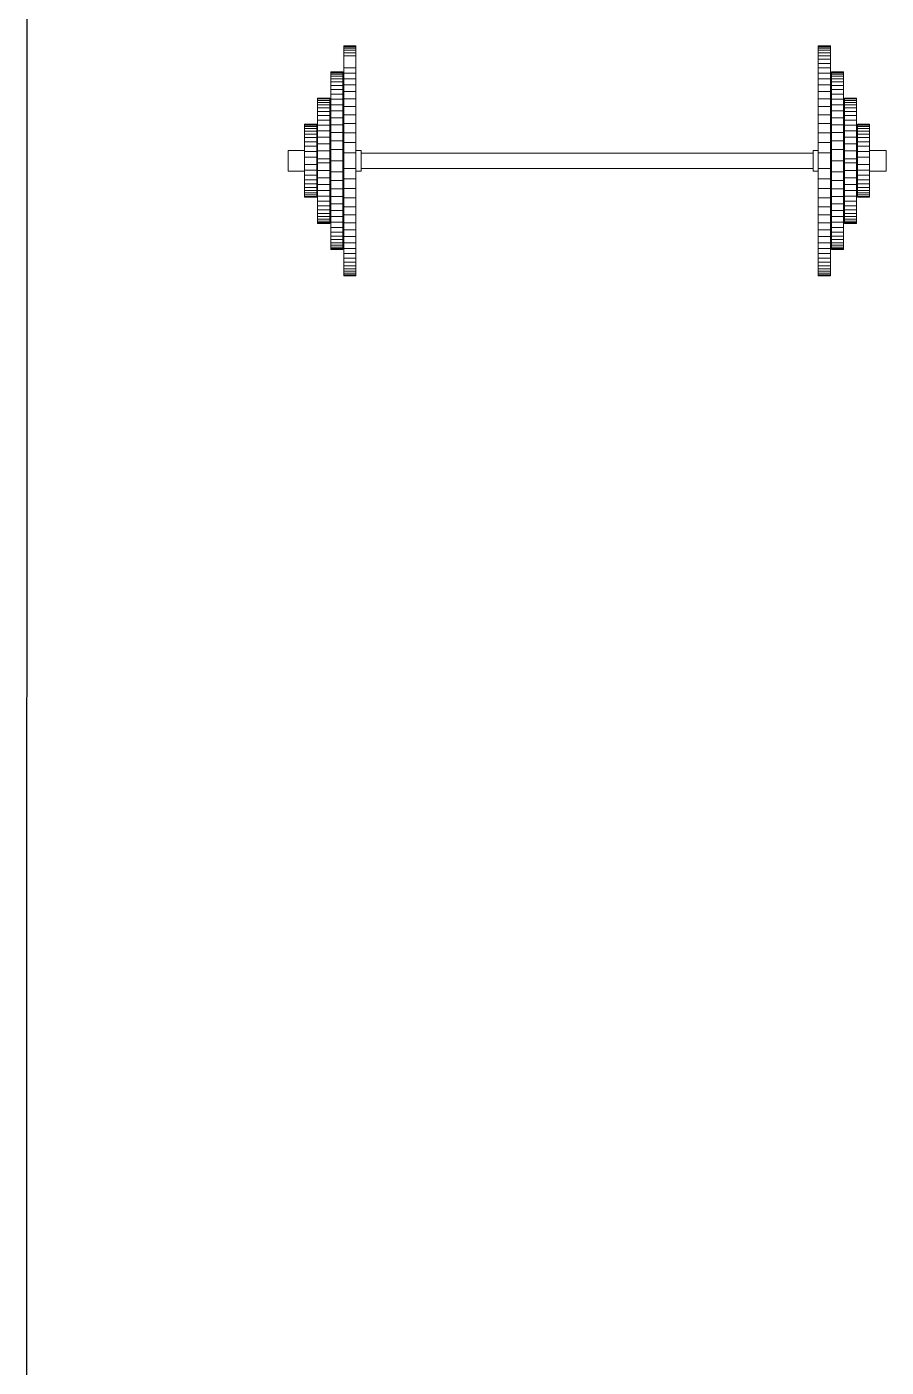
# Model space of a CAD drawing. Header units: metres. Extents: x -525 to 413, y -37 to 272.
# Drawn here: x 38.536 to 40.182, y 45.53 to 48.096 of the extents above; entities that cross this region are included whole.
import ezdxf

# ---------------------------------------------------------------- set-up
doc = ezdxf.new("R2010")
doc.units = ezdxf.units.M
doc.header["$MEASUREMENT"] = 0
doc.layers.get('0').update_dxf_attribs({"color": 254})
doc.layers.add('muebles', color=254, linetype='Continuous', lineweight=5)

msp = doc.modelspace()

# ---------------------------------------------------------------- linework, layer by layer
at = {"ltscale": 0.02}
msp.add_line((38.5361, 43.9744), (38.5378, 59.4714), dxfattribs=at)
at = {"layer": 'muebles', "color": 9}
for p, q in [((39.143, 48.0098), (39.143, 48.0598)), ((39.143, 48.0598), (39.1663, 48.0598)), ((39.143, 48.0098), (39.143, 48.0598)), ((39.143, 48.0598), (39.1663, 48.0598)), ((39.1663, 47.9598), (39.1663, 48.0598)), ((39.1663, 47.9598), (39.1663, 48.0598)), ((40.0751, 48.0598), (40.0518, 48.0598)), ((40.0518, 47.9598), (40.0518, 48.0598)), ((40.0751, 48.0098), (40.0751, 48.0598)), ((39.143, 48.0581), (39.1663, 48.0581)), ((39.143, 48.0581), (39.1663, 48.0581)), ((39.143, 48.0553), (39.1663, 48.0553)), ((39.143, 48.0553), (39.1663, 48.0553)), ((39.143, 48.0515), (39.1663, 48.0515)), ((39.143, 48.0515), (39.1663, 48.0515)), ((39.143, 48.0467), (39.1663, 48.0467)), ((39.143, 48.0467), (39.1663, 48.0467)), ((39.143, 48.0409), (39.1663, 48.0409)), ((39.143, 48.0409), (39.1663, 48.0409)), ((40.0751, 48.0581), (40.0518, 48.0581)), ((40.0751, 48.0553), (40.0518, 48.0553)), ((40.0751, 48.0515), (40.0518, 48.0515)), ((40.0751, 48.0467), (40.0518, 48.0467)), ((40.0751, 48.0409), (40.0518, 48.0409)), ((40.0751, 48.0341), (40.0518, 48.0341)), ((39.118, 47.9598), (39.118, 48.0098)), ((39.118, 48.0098), (39.1413, 48.0098)), ((39.118, 48.0098), (39.1413, 48.0098)), ((39.118, 47.9598), (39.118, 48.0098)), ((39.118, 48.0081), (39.1413, 48.0081)), ((39.118, 48.0081), (39.1413, 48.0081)), ((39.1413, 47.9598), (39.1413, 48.0098)), ((39.1413, 47.9598), (39.1413, 48.0098)), ((39.143, 48.0175), (39.1663, 48.0175)), ((39.143, 48.0175), (39.1663, 48.0175)), ((39.143, 47.9598), (39.143, 48.0098)), ((39.143, 47.9598), (39.143, 48.0098)), ((39.143, 48.0077), (39.1663, 48.0077)), ((39.143, 48.0077), (39.1663, 48.0077)), ((40.0751, 48.0263), (40.0518, 48.0263)), ((40.0751, 48.0175), (40.0518, 48.0175)), ((40.0751, 48.0077), (40.0518, 48.0077)), ((40.0751, 47.9598), (40.0751, 48.0098)), ((40.1001, 48.0098), (40.0768, 48.0098)), ((40.0768, 47.9598), (40.0768, 48.0098)), ((40.1001, 48.0081), (40.0768, 48.0081)), ((40.1001, 47.9598), (40.1001, 48.0098)), ((39.118, 48.0053), (39.1413, 48.0053)), ((39.118, 48.0053), (39.1413, 48.0053)), ((39.118, 48.0015), (39.1413, 48.0015)), ((39.118, 48.0015), (39.1413, 48.0015)), ((39.118, 47.9967), (39.1413, 47.9967)), ((39.118, 47.9967), (39.1413, 47.9967)), ((39.118, 47.9909), (39.1413, 47.9909)), ((39.118, 47.9909), (39.1413, 47.9909)), ((39.118, 47.9841), (39.1413, 47.9841)), ((39.118, 47.9841), (39.1413, 47.9841)), ((39.143, 47.9969), (39.1663, 47.9969)), ((39.143, 47.9969), (39.1663, 47.9969)), ((39.143, 47.9851), (39.1663, 47.9851)), ((39.143, 47.9851), (39.1663, 47.9851)), ((40.0751, 47.9969), (40.0518, 47.9969)), ((40.0751, 47.9851), (40.0518, 47.9851)), ((40.1001, 48.0053), (40.0768, 48.0053)), ((40.1001, 48.0015), (40.0768, 48.0015)), ((40.1001, 47.9967), (40.0768, 47.9967)), ((40.1001, 47.9909), (40.0768, 47.9909)), ((40.1001, 47.9841), (40.0768, 47.9841)), ((39.093, 47.8398), (39.093, 47.9598)), ((39.093, 47.9598), (39.1163, 47.9598)), ((39.093, 47.8398), (39.093, 47.9598)), ((39.093, 47.9598), (39.1163, 47.9598)), ((39.093, 47.9581), (39.1163, 47.9581)), ((39.093, 47.9581), (39.1163, 47.9581)), ((39.1163, 47.8398), (39.1163, 47.9598)), ((39.1163, 47.8398), (39.1163, 47.9598)), ((39.118, 47.9763), (39.1413, 47.9763)), ((39.118, 47.9763), (39.1413, 47.9763)), ((39.118, 47.9675), (39.1413, 47.9675)), ((39.118, 47.9675), (39.1413, 47.9675)), ((39.118, 47.8398), (39.118, 47.9598)), ((39.118, 47.8398), (39.118, 47.9598)), ((39.118, 47.9577), (39.1413, 47.9577)), ((39.118, 47.9577), (39.1413, 47.9577)), ((39.1413, 47.8398), (39.1413, 47.9598)), ((39.1413, 47.8398), (39.1413, 47.9598)), ((39.143, 47.9723), (39.1663, 47.9723)), ((39.143, 47.9723), (39.1663, 47.9723)), ((39.143, 47.8398), (39.143, 47.9598)), ((39.143, 47.8398), (39.143, 47.9598)), ((39.143, 47.9585), (39.1663, 47.9585)), ((39.143, 47.9585), (39.1663, 47.9585)), ((39.1663, 47.8398), (39.1663, 47.9598)), ((39.1663, 47.8398), (39.1663, 47.9598)), ((40.0751, 47.9723), (40.0518, 47.9723)), ((40.0518, 47.8398), (40.0518, 47.9598)), ((40.0751, 47.9585), (40.0518, 47.9585)), ((40.0751, 47.8398), (40.0751, 47.9598)), ((40.1001, 47.9763), (40.0768, 47.9763)), ((40.1001, 47.9675), (40.0768, 47.9675)), ((40.0768, 47.8398), (40.0768, 47.9598)), ((40.1001, 47.9577), (40.0768, 47.9577)), ((40.1001, 47.8398), (40.1001, 47.9598)), ((40.1251, 47.9598), (40.1018, 47.9598)), ((40.1018, 47.8398), (40.1018, 47.9598)), ((40.1251, 47.9581), (40.1018, 47.9581)), ((40.1251, 47.8398), (40.1251, 47.9598)), ((39.093, 47.9553), (39.1163, 47.9553)), ((39.093, 47.9553), (39.1163, 47.9553)), ((39.093, 47.9515), (39.1163, 47.9515)), ((39.093, 47.9515), (39.1163, 47.9515)), ((39.093, 47.9467), (39.1163, 47.9467)), ((39.093, 47.9467), (39.1163, 47.9467)), ((39.093, 47.9409), (39.1163, 47.9409)), ((39.093, 47.9409), (39.1163, 47.9409)), ((39.093, 47.9341), (39.1163, 47.9341)), ((39.093, 47.9341), (39.1163, 47.9341)), ((39.118, 47.9469), (39.1413, 47.9469)), ((39.118, 47.9469), (39.1413, 47.9469)), ((39.118, 47.9351), (39.1413, 47.9351)), ((39.118, 47.9351), (39.1413, 47.9351)), ((39.143, 47.9437), (39.1663, 47.9437)), ((39.143, 47.9437), (39.1663, 47.9437)), ((40.0751, 47.9437), (40.0518, 47.9437)), ((40.1001, 47.9469), (40.0768, 47.9469)), ((40.1001, 47.9351), (40.0768, 47.9351)), ((40.1251, 47.9553), (40.1018, 47.9553)), ((40.1251, 47.9515), (40.1018, 47.9515)), ((40.1251, 47.9467), (40.1018, 47.9467)), ((40.1251, 47.9409), (40.1018, 47.9409)), ((40.1251, 47.9341), (40.1018, 47.9341)), ((39.068, 47.9098), (39.068, 47.8298)), ((39.068, 47.9098), (39.0913, 47.9098)), ((39.068, 47.9098), (39.0913, 47.9098)), ((39.068, 47.9098), (39.068, 47.8298)), ((39.068, 47.9081), (39.0913, 47.9081)), ((39.068, 47.9081), (39.0913, 47.9081)), ((39.068, 47.9053), (39.0913, 47.9053)), ((39.068, 47.9053), (39.0913, 47.9053)), ((39.0913, 47.8398), (39.0913, 47.9098)), ((39.0913, 47.8398), (39.0913, 47.9098)), ((39.093, 47.9263), (39.1163, 47.9263)), ((39.093, 47.9263), (39.1163, 47.9263)), ((39.093, 47.9175), (39.1163, 47.9175)), ((39.093, 47.9175), (39.1163, 47.9175)), ((39.093, 47.9077), (39.1163, 47.9077)), ((39.093, 47.9077), (39.1163, 47.9077)), ((39.118, 47.9223), (39.1413, 47.9223)), ((39.118, 47.9223), (39.1413, 47.9223)), ((39.118, 47.9085), (39.1413, 47.9085)), ((39.118, 47.9085), (39.1413, 47.9085)), ((39.143, 47.9279), (39.1663, 47.9279)), ((39.143, 47.9279), (39.1663, 47.9279)), ((39.143, 47.9111), (39.1663, 47.9111)), ((39.143, 47.9111), (39.1663, 47.9111)), ((40.0751, 47.9279), (40.0518, 47.9279)), ((40.0751, 47.9111), (40.0518, 47.9111)), ((40.1001, 47.9223), (40.0768, 47.9223)), ((40.1001, 47.9085), (40.0768, 47.9085)), ((40.1251, 47.9263), (40.1018, 47.9263)), ((40.1251, 47.9175), (40.1018, 47.9175)), ((40.1251, 47.9077), (40.1018, 47.9077)), ((40.1268, 47.8398), (40.1268, 47.9098)), ((40.1501, 47.9098), (40.1268, 47.9098)), ((40.1501, 47.9081), (40.1268, 47.9081)), ((40.1501, 47.9053), (40.1268, 47.9053)), ((40.1501, 47.9098), (40.1501, 47.8298)), ((39.068, 47.9015), (39.0913, 47.9015)), ((39.068, 47.8967), (39.0913, 47.8967)), ((39.068, 47.8909), (39.0913, 47.8909)), ((39.068, 47.8841), (39.0913, 47.8841)), ((39.093, 47.8969), (39.1163, 47.8969)), ((39.093, 47.8851), (39.1163, 47.8851)), ((39.118, 47.8937), (39.1413, 47.8937)), ((39.143, 47.8933), (39.1663, 47.8933)), ((40.0751, 47.8933), (40.0518, 47.8933)), ((40.1001, 47.8937), (40.0768, 47.8937)), ((40.1251, 47.8969), (40.1018, 47.8969)), ((40.1251, 47.8851), (40.1018, 47.8851)), ((40.1501, 47.9015), (40.1268, 47.9015)), ((40.1501, 47.8967), (40.1268, 47.8967)), ((40.1501, 47.8909), (40.1268, 47.8909)), ((40.1501, 47.8841), (40.1268, 47.8841)), ((39.0363, 47.8596), (39.068, 47.8596)), ((39.0363, 47.8596), (39.0363, 47.82)), ((39.0363, 47.8596), (39.068, 47.8596)), ((39.0363, 47.8596), (39.0363, 47.82)), ((39.068, 47.8763), (39.0913, 47.8763)), ((39.068, 47.8675), (39.0913, 47.8675)), ((39.068, 47.8577), (39.0913, 47.8577)), ((39.068, 47.8577), (39.0913, 47.8577)), ((39.0913, 47.8596), (39.093, 47.8596)), ((39.0913, 47.8596), (39.093, 47.8596)), ((39.093, 47.8723), (39.1163, 47.8723)), ((39.093, 47.8585), (39.1163, 47.8585)), ((39.093, 47.8585), (39.1163, 47.8585)), ((39.1163, 47.8596), (39.118, 47.8596)), ((39.1163, 47.8596), (39.118, 47.8596)), ((39.118, 47.8779), (39.1413, 47.8779)), ((39.118, 47.8611), (39.1413, 47.8611)), ((39.118, 47.8611), (39.1413, 47.8611)), ((39.1413, 47.8596), (39.143, 47.8596)), ((39.1413, 47.8596), (39.143, 47.8596)), ((39.143, 47.8745), (39.1663, 47.8745)), ((39.143, 47.8547), (39.1663, 47.8547)), ((39.143, 47.8547), (39.1663, 47.8547)), ((39.1761, 47.8596), (39.1663, 47.8596)), ((39.1761, 47.8596), (39.1663, 47.8596)), ((39.1761, 47.8398), (39.1761, 47.8596)), ((39.1761, 47.8398), (39.1761, 47.8596)), ((39.9746, 47.8546), (39.1761, 47.8546)), ((39.1761, 47.8546), (40.042, 47.8546)), ((40.042, 47.8546), (39.1761, 47.8546)), ((39.2434, 47.8546), (40.042, 47.8546)), ((40.042, 47.8596), (40.0518, 47.8596)), ((40.042, 47.8398), (40.042, 47.8596)), ((40.0751, 47.8745), (40.0518, 47.8745)), ((40.0751, 47.8547), (40.0518, 47.8547)), ((40.0768, 47.8596), (40.0751, 47.8596)), ((40.1001, 47.8779), (40.0768, 47.8779)), ((40.1001, 47.8611), (40.0768, 47.8611)), ((40.1018, 47.8596), (40.1001, 47.8596)), ((40.1251, 47.8723), (40.1018, 47.8723)), ((40.1251, 47.8585), (40.1018, 47.8585)), ((40.1268, 47.8596), (40.1251, 47.8596)), ((40.1501, 47.8763), (40.1268, 47.8763)), ((40.1501, 47.8675), (40.1268, 47.8675)), ((40.1501, 47.8577), (40.1268, 47.8577)), ((40.1818, 47.8596), (40.1501, 47.8596)), ((40.1818, 47.8596), (40.1818, 47.82)), ((39.0363, 47.8298), (39.0363, 47.8498)), ((39.0363, 47.8298), (39.0363, 47.8498)), ((39.068, 47.7698), (39.068, 47.8498)), ((39.068, 47.7698), (39.068, 47.8498)), ((39.068, 47.8469), (39.0913, 47.8469)), ((39.068, 47.8469), (39.0913, 47.8469)), ((39.068, 47.8328), (39.0913, 47.8328)), ((39.0913, 47.8298), (39.0913, 47.8498)), ((39.0913, 47.8498), (39.0913, 47.8298)), ((39.0913, 47.8498), (39.0913, 47.8298)), ((39.0913, 47.8298), (39.0913, 47.8498)), ((39.0913, 47.8398), (39.0913, 47.7698)), ((39.0913, 47.8398), (39.0913, 47.7698)), ((39.093, 47.8437), (39.1163, 47.8437)), ((39.093, 47.8437), (39.1163, 47.8437)), ((39.093, 47.8398), (39.093, 47.7198)), ((39.093, 47.8398), (39.093, 47.7198)), ((39.093, 47.836), (39.1163, 47.836)), ((39.1163, 47.8398), (39.1163, 47.7198)), ((39.1163, 47.8398), (39.1163, 47.7198)), ((39.118, 47.8398), (39.118, 47.7198)), ((39.118, 47.8398), (39.1413, 47.8398)), ((39.118, 47.8398), (39.118, 47.7198)), ((39.1413, 47.8398), (39.1413, 47.7198)), ((39.1413, 47.8398), (39.1413, 47.7198)), ((39.143, 47.8398), (39.143, 47.7198)), ((39.143, 47.8398), (39.143, 47.7198)), ((39.1663, 47.8398), (39.1663, 47.7198)), ((39.1663, 47.8398), (39.1663, 47.7198)), ((39.1761, 47.8398), (39.1761, 47.82)), ((39.1761, 47.8398), (39.1761, 47.82)), ((40.042, 47.8398), (40.042, 47.82)), ((40.0518, 47.8398), (40.0518, 47.7198)), ((40.0751, 47.8398), (40.0751, 47.7198)), ((40.1001, 47.8398), (40.0768, 47.8398)), ((40.0768, 47.8398), (40.0768, 47.7198)), ((40.1001, 47.8398), (40.1001, 47.7198)), ((40.1251, 47.8437), (40.1018, 47.8437)), ((40.1018, 47.8398), (40.1018, 47.7198)), ((40.1251, 47.836), (40.1018, 47.836)), ((40.1251, 47.8398), (40.1251, 47.7198)), ((40.1268, 47.8498), (40.1268, 47.8298)), ((40.1268, 47.8298), (40.1268, 47.8498)), ((40.1501, 47.8469), (40.1268, 47.8469)), ((40.1268, 47.8398), (40.1268, 47.7698)), ((40.1501, 47.8328), (40.1268, 47.8328)), ((40.1501, 47.7698), (40.1501, 47.8498)), ((40.1818, 47.8298), (40.1818, 47.8498)), ((39.0363, 47.82), (39.068, 47.82)), ((39.0363, 47.82), (39.068, 47.82)), ((39.068, 47.822), (39.0913, 47.822)), ((39.068, 47.8122), (39.0913, 47.8122)), ((39.068, 47.8034), (39.0913, 47.8034)), ((39.0913, 47.82), (39.093, 47.82)), ((39.093, 47.8212), (39.1163, 47.8212)), ((39.093, 47.8074), (39.1163, 47.8074)), ((39.1163, 47.82), (39.118, 47.82)), ((39.118, 47.8186), (39.1413, 47.8186)), ((39.1413, 47.82), (39.143, 47.82)), ((39.143, 47.825), (39.1663, 47.825)), ((39.143, 47.825), (39.1663, 47.825)), ((39.143, 47.8052), (39.1663, 47.8052)), ((39.1761, 47.82), (39.1663, 47.82)), ((39.1761, 47.82), (39.1663, 47.82)), ((39.9746, 47.825), (39.1761, 47.825)), ((39.9746, 47.825), (39.1761, 47.825)), ((39.2434, 47.825), (40.042, 47.825)), ((39.2434, 47.825), (40.042, 47.825)), ((40.042, 47.82), (40.0518, 47.82)), ((40.0751, 47.825), (40.0518, 47.825)), ((40.0751, 47.8052), (40.0518, 47.8052)), ((40.0768, 47.82), (40.0751, 47.82)), ((40.1001, 47.8186), (40.0768, 47.8186)), ((40.1018, 47.82), (40.1001, 47.82)), ((40.1251, 47.8212), (40.1018, 47.8212)), ((40.1251, 47.8074), (40.1018, 47.8074)), ((40.1268, 47.82), (40.1251, 47.82)), ((40.1501, 47.822), (40.1268, 47.822)), ((40.1501, 47.8122), (40.1268, 47.8122)), ((40.1501, 47.8034), (40.1268, 47.8034)), ((40.1818, 47.82), (40.1501, 47.82)), ((39.068, 47.7956), (39.0913, 47.7956)), ((39.068, 47.7888), (39.0913, 47.7888)), ((39.068, 47.7888), (39.0913, 47.7888)), ((39.068, 47.783), (39.0913, 47.783)), ((39.068, 47.783), (39.0913, 47.783)), ((39.068, 47.7782), (39.0913, 47.7782)), ((39.068, 47.7782), (39.0913, 47.7782)), ((39.093, 47.7946), (39.1163, 47.7946)), ((39.093, 47.7828), (39.1163, 47.7828)), ((39.093, 47.7828), (39.1163, 47.7828)), ((39.118, 47.8018), (39.1413, 47.8018)), ((39.118, 47.786), (39.1413, 47.786)), ((39.118, 47.786), (39.1413, 47.786)), ((39.143, 47.7864), (39.1663, 47.7864)), ((39.143, 47.7864), (39.1663, 47.7864)), ((40.0751, 47.7864), (40.0518, 47.7864)), ((40.1001, 47.8018), (40.0768, 47.8018)), ((40.1001, 47.786), (40.0768, 47.786)), ((40.1251, 47.7946), (40.1018, 47.7946)), ((40.1251, 47.7828), (40.1018, 47.7828)), ((40.1501, 47.7956), (40.1268, 47.7956)), ((40.1501, 47.7888), (40.1268, 47.7888)), ((40.1501, 47.783), (40.1268, 47.783)), ((40.1501, 47.7782), (40.1268, 47.7782)), ((39.068, 47.7744), (39.0913, 47.7744)), ((39.068, 47.7744), (39.0913, 47.7744)), ((39.068, 47.7716), (39.0913, 47.7716)), ((39.068, 47.7716), (39.0913, 47.7716)), ((39.068, 47.7698), (39.0913, 47.7698)), ((39.068, 47.7698), (39.0913, 47.7698)), ((39.093, 47.772), (39.1163, 47.772)), ((39.093, 47.772), (39.1163, 47.772)), ((39.093, 47.7622), (39.1163, 47.7622)), ((39.093, 47.7622), (39.1163, 47.7622)), ((39.093, 47.7534), (39.1163, 47.7534)), ((39.093, 47.7534), (39.1163, 47.7534)), ((39.118, 47.7712), (39.1413, 47.7712)), ((39.118, 47.7712), (39.1413, 47.7712)), ((39.118, 47.7574), (39.1413, 47.7574)), ((39.118, 47.7574), (39.1413, 47.7574)), ((39.143, 47.7686), (39.1663, 47.7686)), ((39.143, 47.7686), (39.1663, 47.7686)), ((39.143, 47.7518), (39.1663, 47.7518)), ((39.143, 47.7518), (39.1663, 47.7518)), ((40.0751, 47.7686), (40.0518, 47.7686)), ((40.0751, 47.7518), (40.0518, 47.7518)), ((40.1001, 47.7712), (40.0768, 47.7712)), ((40.1001, 47.7574), (40.0768, 47.7574)), ((40.1251, 47.772), (40.1018, 47.772)), ((40.1251, 47.7622), (40.1018, 47.7622)), ((40.1251, 47.7534), (40.1018, 47.7534)), ((40.1501, 47.7744), (40.1268, 47.7744)), ((40.1501, 47.7716), (40.1268, 47.7716)), ((40.1501, 47.7698), (40.1268, 47.7698)), ((39.093, 47.7456), (39.1163, 47.7456)), ((39.093, 47.7456), (39.1163, 47.7456)), ((39.093, 47.7388), (39.1163, 47.7388)), ((39.093, 47.7388), (39.1163, 47.7388)), ((39.093, 47.733), (39.1163, 47.733)), ((39.093, 47.733), (39.1163, 47.733)), ((39.093, 47.7282), (39.1163, 47.7282)), ((39.093, 47.7282), (39.1163, 47.7282)), ((39.118, 47.7446), (39.1413, 47.7446)), ((39.118, 47.7446), (39.1413, 47.7446)), ((39.118, 47.7328), (39.1413, 47.7328)), ((39.118, 47.7328), (39.1413, 47.7328)), ((39.143, 47.736), (39.1663, 47.736)), ((39.143, 47.736), (39.1663, 47.736)), ((40.0751, 47.736), (40.0518, 47.736)), ((40.1001, 47.7446), (40.0768, 47.7446)), ((40.1001, 47.7328), (40.0768, 47.7328)), ((40.1251, 47.7456), (40.1018, 47.7456)), ((40.1251, 47.7388), (40.1018, 47.7388)), ((40.1251, 47.733), (40.1018, 47.733)), ((40.1251, 47.7282), (40.1018, 47.7282)), ((39.093, 47.7244), (39.1163, 47.7244)), ((39.093, 47.7244), (39.1163, 47.7244)), ((39.093, 47.7216), (39.1163, 47.7216)), ((39.093, 47.7216), (39.1163, 47.7216)), ((39.093, 47.7198), (39.1163, 47.7198)), ((39.093, 47.7198), (39.1163, 47.7198)), ((39.118, 47.722), (39.1413, 47.722)), ((39.118, 47.722), (39.1413, 47.722)), ((39.118, 47.7198), (39.118, 47.6698)), ((39.118, 47.7198), (39.118, 47.6698)), ((39.118, 47.7122), (39.1413, 47.7122)), ((39.118, 47.7122), (39.1413, 47.7122)), ((39.118, 47.7034), (39.1413, 47.7034)), ((39.118, 47.7034), (39.1413, 47.7034)), ((39.1413, 47.7198), (39.1413, 47.6698)), ((39.1413, 47.7198), (39.1413, 47.6698)), ((39.143, 47.7212), (39.1663, 47.7212)), ((39.143, 47.7212), (39.1663, 47.7212)), ((39.143, 47.7198), (39.143, 47.6698)), ((39.143, 47.7198), (39.143, 47.6698)), ((39.143, 47.7074), (39.1663, 47.7074)), ((39.143, 47.7074), (39.1663, 47.7074)), ((39.1663, 47.7198), (39.1663, 47.6198)), ((39.1663, 47.7198), (39.1663, 47.6198)), ((40.0751, 47.7212), (40.0518, 47.7212)), ((40.0518, 47.7198), (40.0518, 47.6198)), ((40.0751, 47.7074), (40.0518, 47.7074)), ((40.0751, 47.7198), (40.0751, 47.6698)), ((40.1001, 47.722), (40.0768, 47.722)), ((40.0768, 47.7198), (40.0768, 47.6698)), ((40.1001, 47.7122), (40.0768, 47.7122)), ((40.1001, 47.7034), (40.0768, 47.7034)), ((40.1001, 47.7198), (40.1001, 47.6698)), ((40.1251, 47.7244), (40.1018, 47.7244)), ((40.1251, 47.7216), (40.1018, 47.7216)), ((40.1251, 47.7198), (40.1018, 47.7198)), ((39.118, 47.6956), (39.1413, 47.6956)), ((39.118, 47.6956), (39.1413, 47.6956)), ((39.118, 47.6888), (39.1413, 47.6888)), ((39.118, 47.6888), (39.1413, 47.6888)), ((39.118, 47.683), (39.1413, 47.683)), ((39.118, 47.683), (39.1413, 47.683)), ((39.118, 47.6782), (39.1413, 47.6782)), ((39.118, 47.6782), (39.1413, 47.6782)), ((39.118, 47.6744), (39.1413, 47.6744)), ((39.118, 47.6744), (39.1413, 47.6744)), ((39.143, 47.6946), (39.1663, 47.6946)), ((39.143, 47.6946), (39.1663, 47.6946)), ((39.143, 47.6828), (39.1663, 47.6828)), ((39.143, 47.6828), (39.1663, 47.6828)), ((40.0751, 47.6946), (40.0518, 47.6946)), ((40.0751, 47.6828), (40.0518, 47.6828)), ((40.1001, 47.6956), (40.0768, 47.6956)), ((40.1001, 47.6888), (40.0768, 47.6888)), ((40.1001, 47.683), (40.0768, 47.683)), ((40.1001, 47.6782), (40.0768, 47.6782)), ((40.1001, 47.6744), (40.0768, 47.6744)), ((39.118, 47.6716), (39.1413, 47.6716)), ((39.118, 47.6716), (39.1413, 47.6716)), ((39.118, 47.6698), (39.1413, 47.6698)), ((39.118, 47.6698), (39.1413, 47.6698)), ((39.143, 47.672), (39.1663, 47.672)), ((39.143, 47.672), (39.1663, 47.672)), ((39.143, 47.6698), (39.143, 47.6198)), ((39.143, 47.6698), (39.143, 47.6198)), ((39.143, 47.6622), (39.1663, 47.6622)), ((39.143, 47.6622), (39.1663, 47.6622)), ((39.143, 47.6534), (39.1663, 47.6534)), ((39.143, 47.6534), (39.1663, 47.6534)), ((40.0751, 47.672), (40.0518, 47.672)), ((40.0751, 47.6622), (40.0518, 47.6622)), ((40.0751, 47.6534), (40.0518, 47.6534)), ((40.0751, 47.6698), (40.0751, 47.6198)), ((40.1001, 47.6716), (40.0768, 47.6716)), ((40.1001, 47.6698), (40.0768, 47.6698)), ((39.143, 47.6456), (39.1663, 47.6456)), ((39.143, 47.6456), (39.1663, 47.6456)), ((39.143, 47.6388), (39.1663, 47.6388)), ((39.143, 47.6388), (39.1663, 47.6388)), ((39.143, 47.633), (39.1663, 47.633)), ((39.143, 47.633), (39.1663, 47.633)), ((39.143, 47.6282), (39.1663, 47.6282)), ((39.143, 47.6282), (39.1663, 47.6282)), ((39.143, 47.6244), (39.1663, 47.6244)), ((39.143, 47.6244), (39.1663, 47.6244)), ((40.0751, 47.6456), (40.0518, 47.6456)), ((40.0751, 47.6388), (40.0518, 47.6388)), ((40.0751, 47.633), (40.0518, 47.633)), ((40.0751, 47.6282), (40.0518, 47.6282)), ((40.0751, 47.6244), (40.0518, 47.6244)), ((39.143, 47.6216), (39.1663, 47.6216)), ((39.143, 47.6216), (39.1663, 47.6216)), ((39.143, 47.6198), (39.1663, 47.6198)), ((39.143, 47.6198), (39.1663, 47.6198)), ((40.0751, 47.6216), (40.0518, 47.6216)), ((40.0751, 47.6198), (40.0518, 47.6198))]:
    msp.add_line(p, q, dxfattribs=at)

doc.saveas('drawing.dxf')
